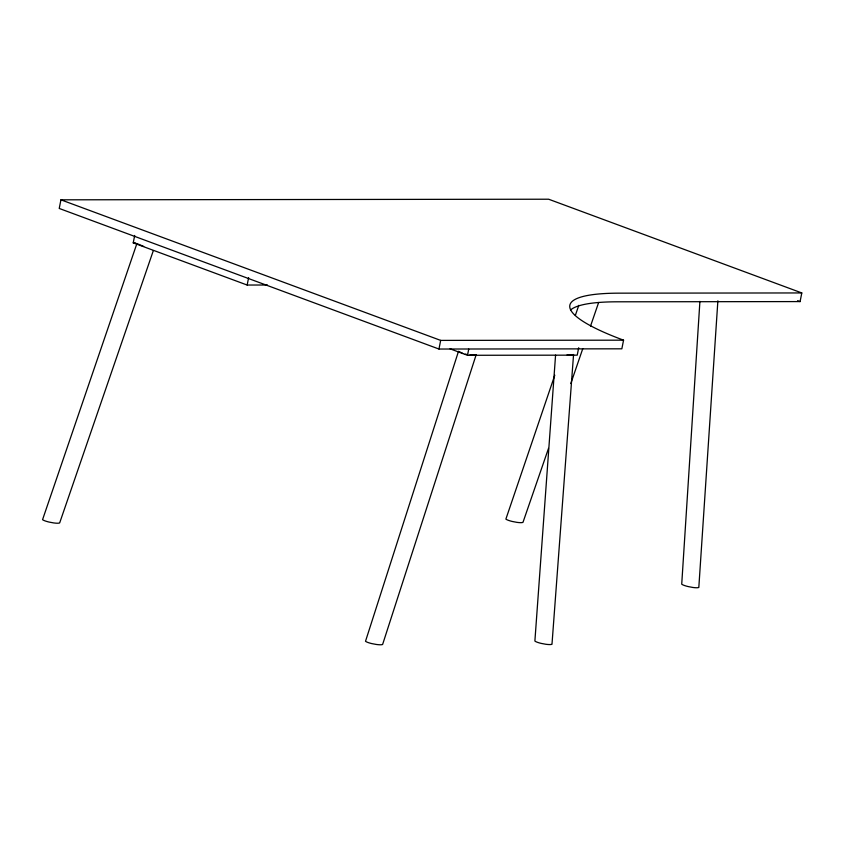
<?xml version="1.0" encoding="UTF-8"?>
<svg xmlns="http://www.w3.org/2000/svg" width="844" height="844" viewBox="0 0 844 844"><rect width="100%" height="100%" fill="white"/><g stroke="black" fill="none" stroke-linecap="round" stroke-linejoin="round"><path stroke-width="1.27" d="M717.875 300.823L698.821 587.435A8.841 1.583 11.2 0 1 692.734 587.445L688.145 586.569A9.21 1.646 11.2 0 1 681.72 584.196L699.908 301.413M573.561 354.469L551.987 644.257A9.21 1.646 11.2 0 1 545.794 644.257L541.215 643.402A8.841 1.583 11.2 0 1 534.885 641.06L555.574 355.092M801.8 292.942L548.642 199.216L60.937 199.817L59.228 208.457L438.964 349.036L621.849 348.815L623.558 340.174A179.055 32.019 11.2 0 1 618.905 293.163L801.8 292.942L800.091 301.582L617.196 301.804A179.055 32.019 11.2 0 0 570.523 310.022M267.474 285.008L247.155 285.04L133.225 242.861L134.692 235.455M247.155 285.04L248.621 277.634M438.964 349.036L440.673 340.396L623.558 340.174M450.084 348.836L467.502 355.282L468.726 349.11M578.699 347.749L577.233 355.155L467.502 355.282M476.216 354.586L382.617 644.457A9.21 1.646 11.2 0 1 376.424 644.468L371.835 643.613A8.841 1.583 11.2 0 1 365.515 641.271L458.514 351.283L463.018 353.552M153.323 250.657L59.671 522.911A8.841 1.583 11.2 0 1 53.573 522.911L48.984 522.046A9.21 1.646 11.2 0 1 42.559 519.672L136.897 243.557L143.691 246.427M548.516 448.386L522.985 522.341A8.841 1.583 11.2 0 1 516.897 522.352L512.308 521.476A9.21 1.646 11.2 0 1 505.883 519.102L554.793 375.19M575.365 315.329L578.794 305.349M570.797 383.535L582.793 348.614M590.505 326.164L598.649 302.468M475.942 354.965L469.749 354.965M573.287 354.839L567.105 354.849M133.225 242.861L135.673 242.861M465.16 354.111L467.46 354.596M797.622 300.664L800.091 301.582M60.937 199.817L440.673 340.396"/></g></svg>
